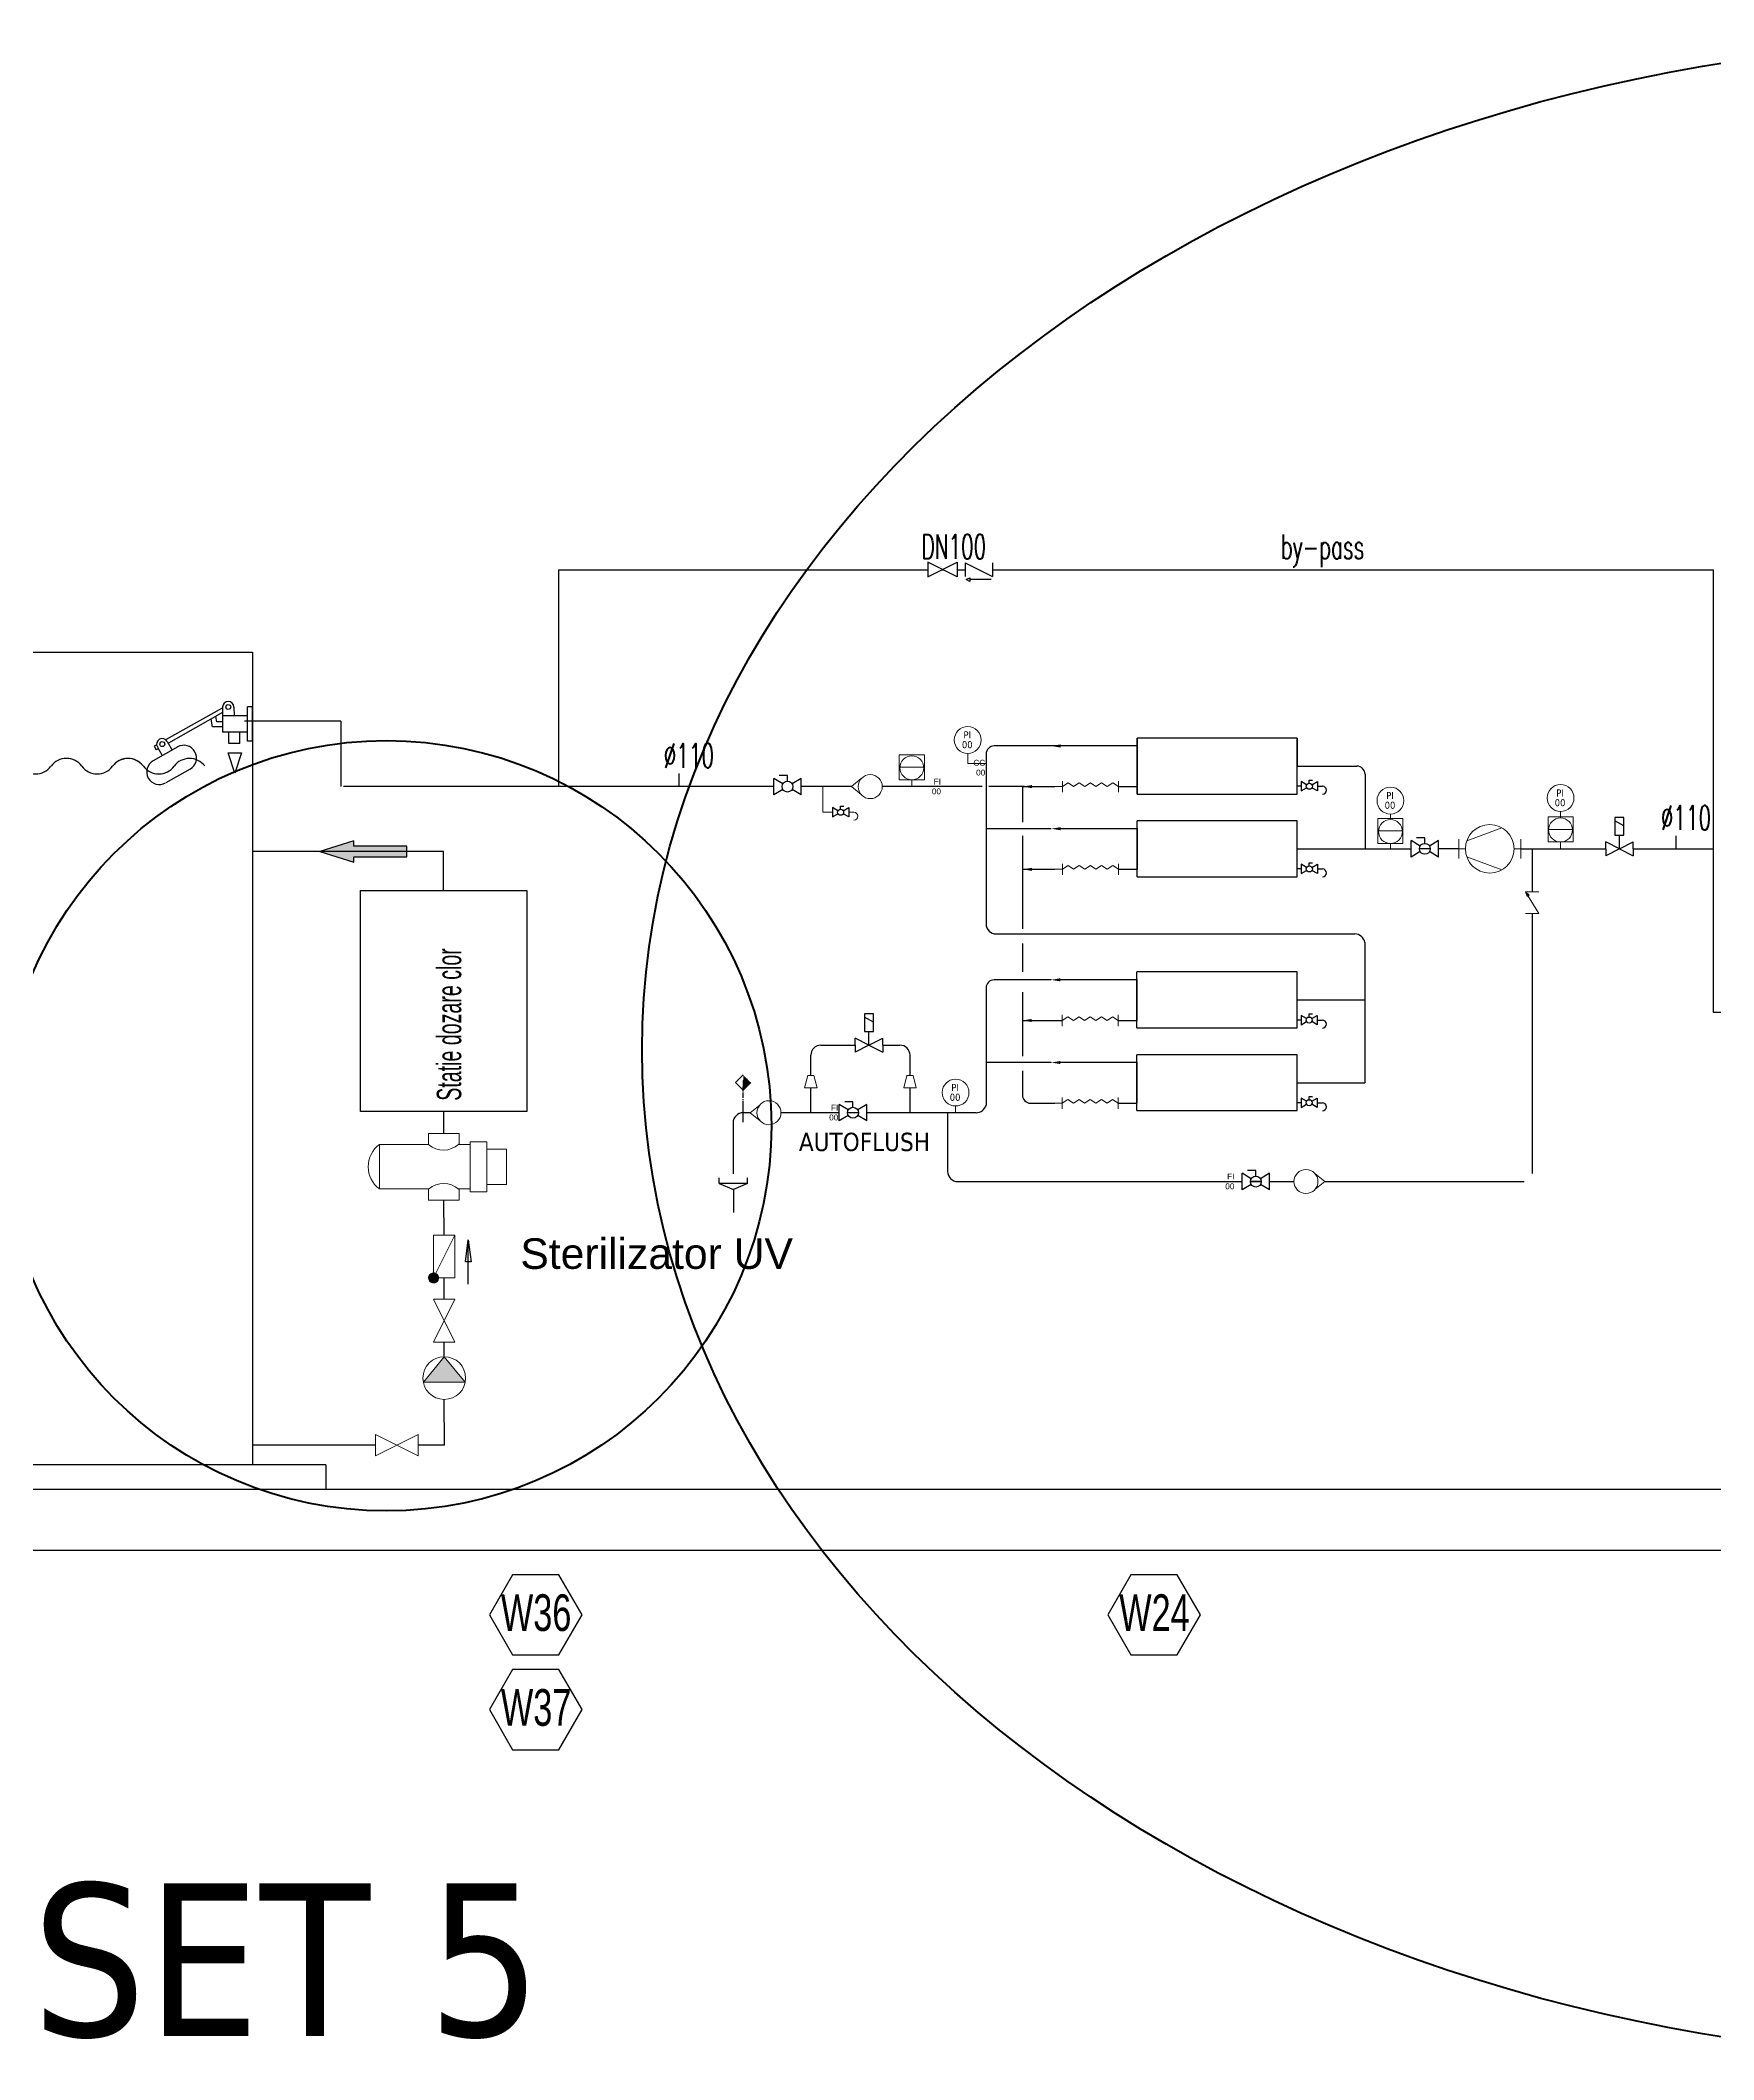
# Model space of a CAD drawing. Header units: inches. Extents: x -213476 to 33124, y -97366 to -68351.
# Drawn here: x -30832 to -25352, y -96321 to -89709 of the extents above; entities that cross this region are included whole.
import ezdxf
from ezdxf.enums import TextEntityAlignment as Align

# ---------------------------------------------------------------- set-up
doc = ezdxf.new("R2010")
doc.units = ezdxf.units.IN
doc.header["$MEASUREMENT"] = 0
doc.set_wipeout_variables(frame=1)
for name, color, linetype in [('1-CIHAZ', 8, 'Continuous'), ('duvar', 3, 'Continuous'), ('EQUIPMENT', 252, 'Continuous'), ('INSTRUMENT', 124, 'Continuous'), ('ok', 7, 'Continuous'), ('P', 250, 'Continuous'), ('PROCESS', 7, 'Continuous'), ('PUMP', 5, 'Continuous'), ('SOGUTMA-DAG.', 4, 'Continuous'), ('T-ISICİHAZ', 8, 'Continuous'), ('T-NOT', 7, 'Continuous'), ('t-soguk', 161, 'Continuous'), ('t-sprinkler-cap', 7, 'Continuous'), ('t-temiz çap', 7, 'Continuous'), ('T-TOPLAM-ISITMA', 6, 'Continuous'), ('t-vana', 7, 'Continuous'), ('Text', 7, 'Continuous'), ('VALVE', 30, 'Continuous'), ('VANA', 7, 'Continuous')]:
    doc.layers.add(name, color=color, linetype=linetype)
for name, color, linetype, lineweight in [('GI_armaturi_1', 7, 'Continuous', 25), ('MEP-ARM', 7, 'Continuous', 5), ('MEP-TEXT', 7, 'Continuous', 5)]:
    doc.layers.add(name, color=color, linetype=linetype, lineweight=lineweight)
doc.styles.add('ARIAL', font='wturkce.shx')
doc.styles.add('CP_ATTR', font='ROMANS.SHX')
doc.styles.add('not', font='WTURKCE.SHX', dxfattribs={"width": 0.6, "height": 10})
doc.styles.add('Roman', font='SIMPLEX')
doc.styles.get("Standard").update_dxf_attribs({"font": 'arial.ttf'})
doc.styles.add('STYLE-ARIAL', font='arial.ttf')
doc.styles.add('t-sihsemacap', font='txt.shx', dxfattribs={"width": 0.6, "height": 10})
doc.styles.add('TAHOMA', font='tahoma.ttf')
doc.linetypes.add('SOGUTMAGIDIS', pattern='A,1.5,-0.2,["/",Standard,S=0.1,R=0,X=-0.1,Y=-0.05],-0.1', length=1.8)

# ---------------------------------------------------------------- blocks, each defined once
blk = doc.blocks.new('şamandra-ali')
at = {"layer": 'VANA', "color": 7}
for p, q in [((-29.7, 15.5), (-84.2, -15.1)), ((-29.3, 11), (-82.1, -18.7)), ((-39.2, -2.8), (-40.4, 4.8)), ((-35, 2.1), (-35.9, 7.3)), ((-29.5, 2.1), (-35, 2.1)), ((-29.3, 16.4), (-29.4, 7)), ((-29.4, 8), (-29.4, -8)), ((-4.9, 8), (-29.4, 8)), ((-18.2, 16.4), (-18.1, 8)), ((0, 16.7), (-4.9, 16.7)), ((-4.9, -16.7), (-4.9, 16.7)), ((0, -16.7), (0, 16.7)), ((0, 9.9), (0, -9.9)), ((-83.2, -17), (-78.3, -25.4)), ((-29.5, -2.8), (-39.2, -2.8)), ((-4.9, -8), (-29.4, -8)), ((-23.1, -19.2), (-23.1, -8)), ((-12.4, -19.2), (-23.1, -19.2)), ((-12.4, -19.2), (-12.4, -8)), ((0, -16.7), (-4.9, -16.7)), ((-73, -22.4), (-96.8, -35.8)), ((-93.9, -20.6), (-95.9, -21.7)), ((-95.9, -21.7), (-93.9, -25.3)), ((-91.9, -24.2), (-93.9, -25.3)), ((-92.8, -22.5), (-88.2, -30.9)), ((-60.9, -43.9), (-84.7, -57.3))]:
    blk.add_line(p, q, dxfattribs=at)
blk.add_lwpolyline([(-17.3, -48), (-23.8, -28.2), (-10.7, -28.2), (-17.3, -48)], dxfattribs=at)
for centre in [(-23.7, 16.5), (-88, -19.6)]:
    blk.add_circle(centre, 2.41, dxfattribs=at)
for centre, radius, start, end in [((-23.7, 16.4), 5.53, 0, 180), ((-88, -19.7), 5.53, 29.3444, 209.3444), ((-90.8, -46.6), 12.4, 119.3444, 299.3444), ((-67, -33.2), 12.4, 299.3444, 119.3444)]:
    blk.add_arc(centre, radius, start, end, dxfattribs=at)
blk = doc.blocks.new('CPHS_030')
for p, q in [((0.5, 0), (-0.1, 0.49)), ((-0.1, -0.49), (-0.1, 0.49)), ((0.5, 0), (-0.1, -0.49))]:
    blk.add_line(p, q)
blk.add_circle((0, 0), 0.5)
blk.add_solid([(-0.1, -0.49), (0.5, 0), (-0.1, 0.49)])
at = {"linetype": 'ByBlock', "style": 'CP_ATTR', "flags": 9}
for tag, p in [('NAME', (-0.092, -0.018)), ('GROUP', (-0.092, -0.018)), ('NUMBER', (-0.092, -0.019)), ('PRODUCER', (-0.092, -0.018)), ('ARTICLE', (-0.092, -0.018)), ('CHARACTER', (-0.092, -0.018)), ('PN', (-0.092, -0.018)), ('TEMPERATURE', (-0.092, -0.018)), ('FLOW', (-0.092, -0.018)), ('VOLTAGE', (-0.092, -0.019)), ('WEIGHT', (-0.092, -0.018)), ('OTHER', (-0.092, -0.018)), ('PRODUCT-TYPE', (-0.092, -0.019)), ('ORDER-NO', (-0.092, -0.019)), ('POWER', (-0.092, -0.019)), ('DN', (-0.091, -0.019))]:
    blk.add_attdef(tag, text='', height=0.00005, dxfattribs=at).set_placement(p, align=Align.MIDDLE_LEFT)
blk = doc.blocks.new('cphs_014a')
blk.add_hatch(color=256).paths.add_polyline_path([(-0.606, 0.303), (-0.616, 0.274), (-0.618, 0.243), (-0.612, 0.213), (-0.599, 0.185), (-0.579, 0.161), (-0.553, 0.144), (-0.524, 0.134), (-0.493, 0.132), (-0.463, 0.138), (-0.435, 0.151), (-0.411, 0.171), (-0.394, 0.197), (-0.384, 0.226), (-0.382, 0.257), (-0.388, 0.287), (-0.401, 0.315), (-0.421, 0.339), (-0.447, 0.356), (-0.476, 0.366), (-0.507, 0.368), (-0.537, 0.362), (-0.565, 0.349), (-0.589, 0.329)])
for p, q in [((-0.5, 0.25), (0.5, -0.25)), ((-0.5, -0.25), (-0.5, 0.25)), ((-0.5, 0.25), (0.5, 0.25)), ((0.5, -0.25), (0.5, 0.25)), ((-0.5, -0.25), (0.5, -0.25))]:
    blk.add_line(p, q)
blk.add_lwpolyline([(-0.606, 0.303), (-0.616, 0.274), (-0.618, 0.243), (-0.612, 0.213), (-0.599, 0.185), (-0.579, 0.161), (-0.553, 0.144), (-0.524, 0.134), (-0.493, 0.132), (-0.463, 0.138), (-0.435, 0.151), (-0.411, 0.171), (-0.394, 0.197), (-0.384, 0.226), (-0.382, 0.257), (-0.388, 0.287), (-0.401, 0.315), (-0.421, 0.339), (-0.447, 0.356), (-0.476, 0.366), (-0.507, 0.368), (-0.537, 0.362), (-0.565, 0.349), (-0.589, 0.329)], close=True)
at = {"linetype": 'ByBlock', "style": 'CP_ATTR', "flags": 9}
for tag, p in [('NAME', (-0.092, -0.018)), ('GROUP', (-0.092, -0.018)), ('NUMBER', (-0.092, -0.019)), ('PRODUCER', (-0.092, -0.018)), ('ARTICLE', (-0.092, -0.018)), ('CHARACTER', (-0.092, -0.018)), ('PN', (-0.092, -0.018)), ('TEMPERATURE', (-0.092, -0.018)), ('FLOW', (-0.092, -0.018)), ('VOLTAGE', (-0.092, -0.019)), ('WEIGHT', (-0.092, -0.018)), ('OTHER', (-0.092, -0.018)), ('PRODUCT-TYPE', (-0.092, -0.019)), ('ORDER-NO', (-0.092, -0.019)), ('POWER', (-0.092, -0.019)), ('DN', (-0.091, -0.019))]:
    blk.add_attdef(tag, text='', height=0.00005, dxfattribs=at).set_placement(p, align=Align.MIDDLE_LEFT)
blk = doc.blocks.new('CPHS_001')
for p, q in [((-0.5, 0.25), (0.5, -0.25)), ((0.5, 0.25), (-0.5, -0.25)), ((-0.5, -0.25), (-0.5, 0.25)), ((0.5, -0.25), (0.5, 0.25))]:
    blk.add_line(p, q)
at = {"linetype": 'ByBlock', "style": 'CP_ATTR', "flags": 9}
for tag, p in [('NAME', (-0.092, -0.018)), ('GROUP', (-0.092, -0.018)), ('NUMBER', (-0.092, -0.019)), ('PRODUCER', (-0.092, -0.018)), ('ARTICLE', (-0.092, -0.018)), ('CHARACTER', (-0.092, -0.018)), ('PN', (-0.092, -0.018)), ('TEMPERATURE', (-0.092, -0.018)), ('FLOW', (-0.092, -0.018)), ('VOLTAGE', (-0.092, -0.019)), ('WEIGHT', (-0.092, -0.018)), ('OTHER', (-0.092, -0.018)), ('PRODUCT-TYPE', (-0.092, -0.019)), ('ORDER-NO', (-0.092, -0.019)), ('POWER', (-0.092, -0.019)), ('DN', (-0.091, -0.019))]:
    blk.add_attdef(tag, text='', height=0.00005, dxfattribs=at).set_placement(p, align=Align.MIDDLE_LEFT)
blk = doc.blocks.new('A$C1BB82157')
at = {"layer": 'MEP-ARM', "transparency": 33554684}
for points in [[(20.4, 56.4), (20.4, 82), (66.9, 82)], [(66.9, 82), (66.9, 56.4)], [(72.7, 19), (72.7, 34.5), (14.5, 34.5), (14.5, 19)], [(14.5, -20), (0, -20), (0, 20), (14.5, 20)], [(72.7, 20), (72.7, 19)], [(72.7, -20), (87.3, -20), (87.3, 20), (72.7, 20)], [(14.5, -20), (14.5, -84.5), (72.7, -84.5)], [(72.7, -84.5), (72.7, -20)]]:
    blk.add_lwpolyline(points, dxfattribs=at)
blk.add_lwpolyline([(76.4, 34.5), (76.4, 56.4), (10.9, 56.4), (10.9, 34.5)], close=True, dxfattribs=at)
for centre, radius, start, end in [((-8, -0.5), 29.8, 319.1166, 41.8346), ((95.3, -0.5), 29.8, 138.1654, 220.8834), ((43.6, -62.7), 36.4, 216.8699, 323.1301)]:
    blk.add_arc(centre, radius, start, end, dxfattribs=at)
blk = doc.blocks.new('A$C12F96355')
at = {"layer": 'ok', "ltscale": 100}
blk.add_hatch(color=256, dxfattribs=at).paths.add_polyline_path([(-16.44, 1), (-16.44, -1), (-6.42, -1), (-6.42, -2.01), (0, 0), (-6.42, 2.01), (-6.42, 1)])
blk.add_lwpolyline([(-6.42, -1), (-16.44, -1), (-16.44, 1), (-6.42, 1), (-6.42, 2.01), (0, 0), (-6.42, -2.01), (-6.42, -1), (-16.44, -1)], dxfattribs=at)
blk = doc.blocks.new('t-vana')
at = {"color": 7}
blk.add_wipeout([(6.02, 12.04), (0, 12.04), (6.02, 0), (0, 0), (6.02, 12.04), (0, 12.04)], dxfattribs=at).dxf.layer = 'T-ISICİHAZ'
at = {"layer": 't-vana'}
for p, q in [((6.02, 12.04), (0, 12.04)), ((0, 12.04), (6.02, 0)), ((0, 0), (6.02, 12.04)), ((6.02, 0), (0, 0))]:
    blk.add_line(p, q, dxfattribs=at)

msp = doc.modelspace()

# ---------------------------------------------------------------- hatches: boundary and pattern name
at = {"lineweight": -3}
for points in [[(-28529.8, -93122.1), (-28504.7, -93122.1), (-28529.8, -93097.1)], [(-28529.8, -93147.1), (-28529.8, -93122.1), (-28504.7, -93122.1)]]:
    msp.add_hatch(color=0, dxfattribs=at).paths.add_polyline_path(points)

# ---------------------------------------------------------------- linework, layer by layer
at = {"color": 1}
for p, q in [((-27240.2, -92019.7, 2.1), (-27707.9, -92019.7, 2.1)), ((-27521, -92019.7, 2.1), (-27707.9, -92019.7, 2.1)), ((-27398.9, -92019.7, 2.1), (-27490.5, -92019.7, 2.1)), ((-27734.5, -92046.3, 2.1), (-27734.5, -92331.2, 2.1)), ((-27734.5, -92046.3, 2.1), (-27734.5, -92602.1, 2.1)), ((-27521, -92290.6, 2.1), (-27734.5, -92290.6, 2.1)), ((-27398.9, -92290.6, 2.1), (-27490.5, -92290.6, 2.1)), ((-27240.2, -92290.6, 2.1), (-27419.6, -92290.6, 2.1)), ((-25945.9, -92356.5, 2.1), (-25945.9, -92497.1, 2.1)), ((-25945.9, -92568.8, 2.1), (-25945.9, -93419.4, 2.1)), ((-27701.2, -92635.3, 2.1), (-26582.7, -92635.3, 2.1)), ((-26582.7, -92635.3, 2.1), (-26526.7, -92635.3, 2.1)), ((-26494, -92663, 2.1), (-26494, -93122.3, 2.1)), ((-27734.5, -92812.1, 2.1), (-27734.5, -93196.3, 2.1)), ((-27521.4, -92785.5, 2.1), (-27708, -92785.5, 2.1)), ((-27240.7, -92785.5, 2.1), (-27490.9, -92785.5, 2.1)), ((-26715.8, -92851.4, 2.1), (-26581.5, -92851.4, 2.1)), ((-26715.8, -92851.4, 2.1), (-26582.7, -92851.4, 2.1)), ((-26582.7, -92851.4, 2.1), (-26494, -92851.4, 2.1)), ((-28308.4, -93098.5, 2.1), (-28308.4, -93032.7, 2.1)), ((-28275.2, -92999.5, 2.1), (-28162.9, -92999.5, 2.1)), ((-28072.9, -92999.5, 2.1), (-28016.7, -92999.5, 2.1)), ((-27983.4, -93098.5, 2.1), (-27983.4, -93032.7, 2.1)), ((-27521.4, -93056.3, 2.1), (-27734.7, -93056.3, 2.1)), ((-27240.7, -93056.3, 2.1), (-27490.9, -93056.3, 2.1)), ((-28308.4, -93220.6, 2.1), (-28308.4, -93139.2, 2.1)), ((-27983.4, -93220.6, 2.1), (-27983.4, -93139.2, 2.1)), ((-26715.8, -93122.3, 2.1), (-26582.7, -93122.3, 2.1)), ((-26582.7, -93122.3, 2.1), (-26494, -93122.3, 2.1)), ((-28507, -93220.6, 2.1), (-28529.8, -93220.6, 2.1)), ((-28215.1, -93220.6, 2.1), (-28406.1, -93220.6, 2.1)), ((-27834.4, -93220.6, 2.1), (-28125.4, -93220.6, 2.1)), ((-27766.5, -93220.6, 2.1), (-27902.2, -93220.6, 2.1)), ((-27860.6, -93220.6, 2.1), (-27860.4, -93412.8, 2.1)), ((-28563, -93253.9, 2.1), (-28563, -93420.4, 2.1)), ((-27827.2, -93446, 2.1), (-27591.2, -93446, 2.1)), ((-27722.3, -93446, 2.1), (-26895.9, -93446, 2.1)), ((-26869, -93446, 2.1), (-26833.1, -93446, 2.1)), ((-26806.2, -93446, 2.1), (-26726.1, -93446, 2.1)), ((-26625.3, -93446, 2.1), (-26573.3, -93446, 2.1)), ((-26573.3, -93446, 2.1), (-25972.5, -93446, 2.1))]:
    msp.add_line(p, q, dxfattribs=at)
at = {"color": 42}
for p, q in [((-27240.2, -92177.2, 2.1), (-27240.2, -91994.1, 2.1)), ((-27240.2, -91994.1, 2.1), (-27240.2, -92018.5, 2.1)), ((-27240.2, -91994.1, 2.1), (-27240.2, -92018.5, 2.1)), ((-26715.3, -91994.1, 2.1), (-27240.2, -91994.1, 2.1)), ((-27240.2, -92018.5, 2.1), (-27240.2, -92152.8, 2.1)), ((-26715.3, -92177.2, 2.1), (-26715.3, -91994.1, 2.1)), ((-26715.3, -91994.1, 2.1), (-26715.3, -92085.6, 2.1)), ((-27240.2, -92152.8, 2.1), (-27240.2, -92177.2, 2.1)), ((-27240.2, -92177.2, 2.1), (-26715.3, -92177.2, 2.1)), ((-27240.2, -92448, 2.1), (-27240.2, -92264.9, 2.1)), ((-26715.3, -92264.9, 2.1), (-27240.2, -92264.9, 2.1)), ((-27240.2, -92289.3, 2.1), (-27240.2, -92423.6, 2.1)), ((-26715.3, -92448, 2.1), (-26715.3, -92264.9, 2.1)), ((-27240.2, -92448, 2.1), (-26715.3, -92448, 2.1)), ((-27240.7, -92942.9, 2.1), (-27240.7, -92759.8, 2.1)), ((-26715.8, -92759.8, 2.1), (-27240.7, -92759.8, 2.1)), ((-26715.8, -92942.9, 2.1), (-26715.8, -92759.8, 2.1)), ((-27240.7, -92784.3, 2.1), (-27240.7, -92918.5, 2.1)), ((-27240.7, -92942.9, 2.1), (-26715.8, -92942.9, 2.1)), ((-27240.7, -93213.8, 2.1), (-27240.7, -93030.7, 2.1)), ((-26715.8, -93030.7, 2.1), (-27240.7, -93030.7, 2.1)), ((-26715.8, -93213.8, 2.1), (-26715.8, -93030.7, 2.1)), ((-27240.7, -93055.1, 2.1), (-27240.7, -93189.4, 2.1)), ((-27240.7, -93213.8, 2.1), (-26715.8, -93213.8, 2.1))]:
    msp.add_line(p, q, dxfattribs=at)
at = {"color": 7}
for p, q in [((-26702.4, -92151.5, 2.1), (-26715.3, -92151.5, 2.1)), ((-26649.4, -92151.5, 2.1), (-26632.7, -92151.5, 2.1)), ((-25983.3, -92356.5, 2.1), (-25899.7, -92356.5, 2.1)), ((-26702.4, -92422.3, 2.1), (-26715.3, -92422.3, 2.1)), ((-26649.4, -92422.3, 2.1), (-26632.7, -92422.3, 2.1)), ((-26702.9, -92917.3, 2.1), (-26715.8, -92917.3, 2.1)), ((-26649.8, -92917.3, 2.1), (-26633.2, -92917.3, 2.1)), ((-26702.9, -93188.1, 2.1), (-26715.8, -93188.1, 2.1)), ((-26649.8, -93188.1, 2.1), (-26633.2, -93188.1, 2.1))]:
    msp.add_line(p, q, dxfattribs=at)
at = {"color": 0, "lineweight": -3}
for p, q in [((-28554.8, -93122.1, 2.1), (-28529.8, -93097.1, 2.1)), ((-28529.8, -93147.1, 2.1), (-28554.8, -93122.1, 2.1)), ((-28529.8, -93147.1, 2.1), (-28504.7, -93122.1, 2.1))]:
    msp.add_line(p, q, dxfattribs=at)
at = {"color": 0, "lineweight": 20}
for p, q in [((-28328.8, -93139.2, 2.1), (-28318.6, -93098.5, 2.1)), ((-28308.4, -93098.5, 2.1), (-28318.6, -93098.5, 2.1)), ((-28308.4, -93098.5, 2.1), (-28298.2, -93098.5, 2.1)), ((-28288, -93139.2, 2.1), (-28298.2, -93098.5, 2.1)), ((-28003.8, -93139.2, 2.1), (-27993.6, -93098.5, 2.1)), ((-27983.4, -93098.5, 2.1), (-27993.6, -93098.5, 2.1)), ((-27983.4, -93098.5, 2.1), (-27973.3, -93098.5, 2.1)), ((-27963.1, -93139.2, 2.1), (-27973.3, -93098.5, 2.1)), ((-28308.4, -93139.2, 2.1), (-28328.8, -93139.2, 2.1)), ((-28308.4, -93139.2, 2.1), (-28288, -93139.2, 2.1)), ((-27983.4, -93139.2, 2.1), (-28003.8, -93139.2, 2.1)), ((-27983.4, -93139.2, 2.1), (-27963.1, -93139.2, 2.1))]:
    msp.add_line(p, q, dxfattribs=at)
at = {"color": 1}
for centre, radius, start, end in [((-27707.9, -92046.3, 2.1), 26.6, 90, 180), ((-27701.2, -92602.1, 2.1), 33.2, 180, 270), ((-26526.7, -92668.5, 2.1), 33.2, 9.58254, 90), ((-27708, -92812.1, 2.1), 26.6, 90, 180), ((-28275.2, -93032.7, 2.1), 33.2, 90, 180), ((-28016.7, -93032.7, 2.1), 33.2, 0, 90), ((-27766.6, -93187.4, 2.1), 33.2, 270, 344.44046), ((-27827.2, -93412.8, 2.1), 33.2, 180, 270)]:
    msp.add_arc(centre, radius, start, end, dxfattribs=at)
at = {"color": 7}
for centre in [(-26632.7, -92435.4, 2.1), (-26633.2, -92930.3, 2.1), (-26633.2, -93201.2, 2.1)]:
    msp.add_arc(centre, 13.1, 270, 90, dxfattribs=at)
at = {"color": 1, "extrusion": (-0.00025413, 0, 1)}
msp.add_arc((-28529.8, -93253.9, 9.4), 33.2, 90, 180, dxfattribs=at)
at = {"color": 1}
for points in [[(-27490.5, -92014.6, 2.1), (-27490.5, -92024.8, 2.1), (-27521, -92019.7, 2.1)], [(-27490.5, -92285.5, 2.1), (-27490.5, -92295.7, 2.1), (-27521, -92290.6, 2.1)], [(-27490.9, -92780.4, 2.1), (-27490.9, -92790.6, 2.1), (-27521.4, -92785.5, 2.1)], [(-27490.9, -93051.2, 2.1), (-27490.9, -93061.4, 2.1), (-27521.4, -93056.3, 2.1)]]:
    msp.add_solid(points, dxfattribs=at)
at = {"layer": 'duvar', "color": 3, "lineweight": -3}
for p, q in [((-213010.7, -94453.6), (-13803.3, -94453.6)), ((-213010.7, -94653.6), (-13803.3, -94653.6))]:
    msp.add_line(p, q, dxfattribs=at)
at = {"layer": 'EQUIPMENT'}
for p, q in [((-28608.1, -93452, 2.1), (-28608.1, -93433.4, 2.1)), ((-28608.1, -93452, 2.1), (-28561.8, -93472.1, 2.1)), ((-28515.4, -93452, 2.1), (-28608.1, -93452, 2.1)), ((-28515.4, -93452, 2.1), (-28561.8, -93472.1, 2.1)), ((-28561.8, -93472.1, 2.1), (-28561.8, -93547.2, 2.1)), ((-28515.4, -93452, 2.1), (-28515.4, -93433.4, 2.1))]:
    msp.add_line(p, q, dxfattribs=at)
at = {"layer": 'GI_armaturi_1', "linetype": 'Continuous'}
for points in [[(-29421, -93708.5), (-29439.8, -93708.5), (-29430.4, -93636.7), (-29421, -93708.5)], [(-29430.4, -93781.9), (-29430.4, -93636.7)]]:
    msp.add_lwpolyline(points, dxfattribs=at)
at = {"layer": 'INSTRUMENT', "lineweight": 9}
for p, q in [((-27936.5, -92089.3, 5), (-28018.7, -92089.3, 5)), ((-27794.6, -92053.3, 2.1), (-27794.6, -92077.5, 2.1)), ((-27794.6, -92077.5, 2.1), (-27734.5, -92077.5, 2.1)), ((-28143.1, -92126.6, 5.6), (-28175.3, -92152.8, 5.5)), ((-28143.1, -92179, 5.6), (-28175.3, -92152.8, 5.5)), ((-26369.1, -92298, 2.1), (-26451.3, -92298, 2.1)), ((-25812, -92293, 2.1), (-25894.2, -92293, 2.1)), ((-28474.8, -93194.4, 2.1), (-28507, -93220.6, 2.1)), ((-28474.8, -93246.9, 2.1), (-28507, -93220.6, 2.1)), ((-26657.5, -93419.8, 2.1), (-26625.3, -93446, 2.1)), ((-26657.5, -93472.2, 2.1), (-26625.3, -93446, 2.1))]:
    msp.add_line(p, q, dxfattribs=at)
for points, elevation in [([(-27936.5, -92048.2), (-27936.5, -92130.4), (-28018.7, -92130.4), (-28018.7, -92048.2), (-27936.5, -92048.2)], 5), ([(-27794.6, -92044), (-27794.6, -92065.4)], 2.1), ([(-27977.6, -92131.3), (-27977.6, -92152.8)], 5), ([(-25853.1, -92234.1), (-25853.1, -92255.5)], 2.1), ([(-26369.1, -92256.9), (-26369.1, -92339.1), (-26451.3, -92339.1), (-26451.3, -92256.9), (-26369.1, -92256.9)], 2.1), ([(-26410.2, -92242.6), (-26410.2, -92256.9)], 2.1), ([(-25812, -92251.9), (-25812, -92334.1), (-25894.2, -92334.1), (-25894.2, -92251.9), (-25812, -92251.9)], 2.1), ([(-26410.2, -92340), (-26410.2, -92356.5)], 2.1), ([(-25853.1, -92335), (-25853.1, -92356.5)], 2.1), ([(-27834.4, -93198.7), (-27834.4, -93220.6)], 2.1)]:
    msp.add_lwpolyline(points, dxfattribs=dict(at, elevation=elevation))
for centre, radius in [((-27794.6, -92000, 2.1), 44), ((-27977.6, -92091.1, 5), 39.3), ((-28113.8, -92152.8, 5.6), 39.3), ((-26410.2, -92198.5, 2.1), 44), ((-25853.1, -92190, 2.1), 44), ((-26410.2, -92299.8, 2.1), 39.3), ((-25853.1, -92294.8, 2.1), 39.3), ((-27834.4, -93154.6, 2.1), 44), ((-28445.5, -93220.6, 2.1), 39.3), ((-26686.8, -93446, 2.1), 39.3)]:
    msp.add_circle(centre, radius, dxfattribs=at)
at = {"layer": 'P', "color": 0, "lineweight": -3}
msp.add_line((-28529.8, -93251.3, 2.1), (-28529.8, -93190, 2.1), dxfattribs=at)
at = {"layer": 'P', "color": 0, "lineweight": -3, "elevation": 2.1}
for points in [[(-28529.8, -93132.8), (-28519.1, -93122.1), (-28529.8, -93114.9)], [(-28529.8, -93114.9), (-28529.8, -93129.2)], [(-28529.8, -93132.8), (-28529.8, -93136.4)], [(-28529.8, -93150.7), (-28529.8, -93136.4)], [(-28529.8, -93140), (-28529.8, -93147.1)], [(-28529.8, -93157.8), (-28529.8, -93154.3)], [(-28529.8, -93172.1), (-28529.8, -93157.8)], [(-28515.5, -93111.4), (-28519, -93111.4)], [(-28519, -93136.4), (-28515.5, -93132.8)], [(-28529.8, -93179.3), (-28529.8, -93175.7)], [(-28529.8, -93190), (-28529.8, -93182.9)]]:
    msp.add_lwpolyline(points, dxfattribs=at)
at = {"layer": 'PROCESS', "color": 142, "lineweight": 13}
for p, q in [((-28269.1, -92236.7, 1.2), (-28269.1, -92152.8, 1.2)), ((-27509.1, -92152.8, 2.1), (-27484.4, -92152.8, 2.1)), ((-27484.4, -92152.8, 2.1), (-27484.4, -92134.4, 2.1)), ((-27466, -92140.6, 2.1), (-27484.4, -92152.8, 2.1)), ((-27484.4, -92152.8, 2.1), (-27484.4, -92171.1, 2.1)), ((-27447.7, -92152.8, 2.1), (-27466, -92140.6, 2.1)), ((-27429.4, -92140.6, 2.1), (-27447.7, -92152.8, 2.1)), ((-27411.1, -92152.8, 2.1), (-27429.4, -92140.6, 2.1)), ((-27392.8, -92140.6, 2.1), (-27411.1, -92152.8, 2.1)), ((-27374.5, -92152.8, 2.1), (-27392.8, -92140.6, 2.1)), ((-27356.2, -92140.6, 2.1), (-27374.5, -92152.8, 2.1)), ((-27337.9, -92152.8, 2.1), (-27356.2, -92140.6, 2.1)), ((-27319.6, -92140.6, 2.1), (-27337.9, -92152.8, 2.1)), ((-27301.3, -92152.8, 2.1), (-27319.6, -92140.6, 2.1)), ((-27301.3, -92152.8, 2.1), (-27301.3, -92134.4, 2.1)), ((-27301.3, -92152.8, 2.1), (-27301.3, -92171.1, 2.1)), ((-28237.4, -92236.7, 1.2), (-28269.1, -92236.7, 1.2)), ((-28184.3, -92236.7, 1.2), (-28167.7, -92236.7, 1.2)), ((-26279.5, -92356.5, 2.3), (-26315.4, -92356.5, 2.6)), ((-27509.1, -92423.6, 2.1), (-27484.4, -92423.6, 2.1)), ((-27484.4, -92423.6, 2.1), (-27484.4, -92405.3, 2.1)), ((-27466, -92411.4, 2.1), (-27484.4, -92423.6, 2.1)), ((-27484.4, -92423.6, 2.1), (-27484.4, -92441.9, 2.1)), ((-27447.7, -92423.6, 2.1), (-27466, -92411.4, 2.1)), ((-27429.4, -92411.4, 2.1), (-27447.7, -92423.6, 2.1)), ((-27411.1, -92423.6, 2.1), (-27429.4, -92411.4, 2.1)), ((-27392.8, -92411.4, 2.1), (-27411.1, -92423.6, 2.1)), ((-27374.5, -92423.6, 2.1), (-27392.8, -92411.4, 2.1)), ((-27356.2, -92411.4, 2.1), (-27374.5, -92423.6, 2.1)), ((-27337.9, -92423.6, 2.1), (-27356.2, -92411.4, 2.1)), ((-27319.6, -92411.4, 2.1), (-27337.9, -92423.6, 2.1)), ((-27301.3, -92423.6, 2.1), (-27319.6, -92411.4, 2.1)), ((-27301.3, -92423.6, 2.1), (-27301.3, -92405.3, 2.1)), ((-27301.3, -92423.6, 2.1), (-27301.3, -92441.9, 2.1)), ((-27484.8, -92918.5, 2.1), (-27484.8, -92900.2, 2.1)), ((-27301.7, -92918.5, 2.1), (-27301.7, -92900.2, 2.1)), ((-27466.5, -92906.3, 2.1), (-27484.8, -92918.5, 2.1)), ((-27484.8, -92918.5, 2.1), (-27484.8, -92936.8, 2.1)), ((-27448.2, -92918.5, 2.1), (-27466.5, -92906.3, 2.1)), ((-27429.9, -92906.3, 2.1), (-27448.2, -92918.5, 2.1)), ((-27411.6, -92918.5, 2.1), (-27429.9, -92906.3, 2.1)), ((-27393.3, -92906.3, 2.1), (-27411.6, -92918.5, 2.1)), ((-27375, -92918.5, 2.1), (-27393.3, -92906.3, 2.1)), ((-27356.6, -92906.3, 2.1), (-27375, -92918.5, 2.1)), ((-27338.3, -92918.5, 2.1), (-27356.6, -92906.3, 2.1)), ((-27320, -92906.3, 2.1), (-27338.3, -92918.5, 2.1)), ((-27301.7, -92918.5, 2.1), (-27320, -92906.3, 2.1)), ((-27301.7, -92918.5, 2.1), (-27301.7, -92936.8, 2.1)), ((-28152.3, -93220.6, 2.3), (-28188.2, -93220.6, 2.6)), ((-27509.6, -93189.4, 2.1), (-27484.8, -93189.4, 2.1)), ((-27484.8, -93189.4, 2.1), (-27484.8, -93171.1, 2.1)), ((-27466.5, -93177.2, 2.1), (-27484.8, -93189.4, 2.1)), ((-27484.8, -93189.4, 2.1), (-27484.8, -93207.7, 2.1)), ((-27448.2, -93189.4, 2.1), (-27466.5, -93177.2, 2.1)), ((-27429.9, -93177.2, 2.1), (-27448.2, -93189.4, 2.1)), ((-27411.6, -93189.4, 2.1), (-27429.9, -93177.2, 2.1)), ((-27393.3, -93177.2, 2.1), (-27411.6, -93189.4, 2.1)), ((-27375, -93189.4, 2.1), (-27393.3, -93177.2, 2.1)), ((-27356.6, -93177.2, 2.1), (-27375, -93189.4, 2.1)), ((-27338.3, -93189.4, 2.1), (-27356.6, -93177.2, 2.1)), ((-27320, -93177.2, 2.1), (-27338.3, -93189.4, 2.1)), ((-27301.7, -93189.4, 2.1), (-27320, -93177.2, 2.1)), ((-27301.7, -93189.4, 2.1), (-27301.7, -93171.1, 2.1)), ((-27301.7, -93189.4, 2.1), (-27301.7, -93207.7, 2.1)), ((-26833.1, -93446, 2.3), (-26869, -93446, 2.6))]:
    msp.add_line(p, q, dxfattribs=at)
at = {"layer": 'PROCESS', "color": 30}
for p, q in [((-25645.6, -92281.1, -2), (-25674.9, -92264.5, -2)), ((-25660.3, -92356.5, -2), (-25705.2, -92334, -2)), ((-25705.2, -92356.5, -2), (-25705.2, -92334, -2)), ((-25660.3, -92356.5, -2), (-25705.2, -92379, -2)), ((-25705.2, -92356.5, -2), (-25705.2, -92379, -2)), ((-25660.3, -92356.5, -2), (-25660.3, -92312.1, -2)), ((-25660.3, -92356.5, -2), (-25615.3, -92334, -2)), ((-25660.2, -92356.5, -2), (-25660.3, -92356.5, -2)), ((-25660.3, -92356.5, -2), (-25615.3, -92379, -2)), ((-25615.3, -92356.5, -2), (-25615.3, -92334, -2)), ((-25615.3, -92356.5, -2), (-25615.3, -92379, -2)), ((-28103.3, -92924.1, 2.1), (-28132.6, -92907.5, 2.1)), ((-28117.9, -92999.5, 2.1), (-28117.9, -92955.1, 2.1)), ((-28117.9, -92999.5, 2.1), (-28162.9, -92977, 2.1)), ((-28162.9, -92999.5, 2.1), (-28162.9, -92977, 2.1)), ((-28117.9, -92999.5, 2.1), (-28162.9, -93022, 2.1)), ((-28162.9, -92999.5, 2.1), (-28162.9, -93022, 2.1)), ((-28117.9, -92999.5, 2.1), (-28072.9, -92977, 2.1)), ((-28117.9, -92999.5, 2.1), (-28117.9, -92999.5, 2.1)), ((-28117.9, -92999.5, 2.1), (-28072.9, -93022, 2.1)), ((-28072.9, -92999.5, 2.1), (-28072.9, -92977, 2.1)), ((-28072.9, -92999.5, 2.1), (-28072.9, -93022, 2.1))]:
    msp.add_line(p, q, dxfattribs=at)
at = {"layer": 'PROCESS', "color": 11, "linetype": 'ByBlock'}
for p, q in [((-26279.5, -92356.5, 0.9), (-26315.4, -92356.5, 3.3)), ((-28152.3, -93220.6, 0.9), (-28188.2, -93220.6, 3.3)), ((-26833.1, -93446, 0.9), (-26869, -93446, 3.3))]:
    msp.add_line(p, q, dxfattribs=at)
at = {"layer": 'PROCESS'}
msp.add_line((-25660.2, -92356.5, -2), (-25660.3, -92356.5, -2), dxfattribs=at)
at = {"layer": 'PROCESS', "color": 30}
for points, elevation in [([(-25645.6, -92312.1), (-25645.6, -92253.5), (-25674.9, -92253.5), (-25674.9, -92312.1)], -2), ([(-28103.3, -92955.1), (-28103.3, -92896.5), (-28132.6, -92896.5), (-28132.6, -92955.1)], 2.1)]:
    msp.add_lwpolyline(points, close=True, dxfattribs=dict(at, elevation=elevation))
at = {"layer": 'PROCESS', "color": 142, "lineweight": 13}
msp.add_arc((-28167.7, -92249.7, 1.2), 13.1, 270, 90, dxfattribs=at)
at = {"layer": 'PUMP', "lineweight": 9}
for p, q in [((-26045.1, -92287.5, 2.1), (-26160, -92329.9, 2.1)), ((-26186.5, -92325, 2.1), (-26186.5, -92388, 2.1)), ((-26164.5, -92356.5, 2.1), (-26186.1, -92356.5, 2.1)), ((-26005.3, -92356.5, 2.1), (-25983.3, -92356.5, 2.1)), ((-25983.3, -92325, 2.1), (-25983.3, -92388, 2.1)), ((-26045.1, -92425.4, 2.1), (-26160, -92383, 2.1))]:
    msp.add_line(p, q, dxfattribs=at)
msp.add_circle((-26084.9, -92356.5, 2.1), 79.6, dxfattribs=at)
at = {"layer": 'SOGUTMA-DAG.', "color": 3, "linetype": 'SOGUTMAGIDIS'}
for p, q in [((-25615.3, -92356.5, -2), (-25353.8, -92356.5, 11.8)), ((-25353.8, -92356.5, 11.8), (-25353.8, -92891.2, 11.8)), ((-25353.8, -92891.2), (-23102.4, -92891.2))]:
    msp.add_line(p, q, dxfattribs=at)
at = {"layer": 'T-ISICİHAZ', "color": 240}
for p, q in [((-33406, -91712.4), (-30136.5, -91712.4)), ((-30136.5, -91712.4), (-30136.5, -94373.6))]:
    msp.add_line(p, q, dxfattribs=at)
at = {"layer": 'T-ISICİHAZ', "color": 7}
msp.add_line((-29896.5, -94373.6), (-29896.5, -94453.6), dxfattribs=at)
at = {"layer": 'T-ISICİHAZ', "color": 4}
for points in [[(-29285.2, -94996.3), (-29133.5, -94996.3), (-29057.7, -94864.9), (-29133.5, -94733.6), (-29285.2, -94733.6), (-29361, -94864.9)], [(-27260.1, -94996.3), (-27108.5, -94996.3), (-27032.6, -94864.9), (-27108.5, -94733.6), (-27260.1, -94733.6), (-27336, -94864.9)], [(-29285.2, -95306.8), (-29133.5, -95306.8), (-29057.7, -95175.4), (-29133.5, -95044.1), (-29285.2, -95044.1), (-29361, -95175.4)]]:
    msp.add_lwpolyline(points, close=True, dxfattribs=at)
at = {"layer": 'T-ISICİHAZ', "color": 7}
for centre, start, end in [((-30847.2, -92048), 216.8699, 323.1301), ((-30746.3, -92123.6), 36.8699, 143.1301), ((-30645.5, -92048), 216.8699, 323.1301), ((-30544.7, -92123.6), 36.8699, 143.1301), ((-30544.7, -92123.6), 38.17569, 143.1301), ((-30443.9, -92048), 216.8699, 323.1301), ((-30343, -92123.6), 38.17569, 143.1301)]:
    msp.add_arc(centre, 63, start, end, dxfattribs=at)
at = {"layer": 't-soguk'}
for p, q in [((-29847.6, -91938.1), (-30163.5, -91938.1)), ((-29847.6, -91938.1), (-29847.4, -92152.8)), ((-26715.3, -92085.6, 2.1), (-26582.7, -92085.6, 2.1)), ((-26582.7, -92085.6, 2.1), (-26520.1, -92085.6, 2.1)), ((-28429.7, -92152.8, 8.6), (-29838.5, -92152.8, -11.6)), ((-28175.3, -92152.8, 6.3), (-28340, -92152.8, 8.6)), ((-27746.9, -92152.8, 4.4), (-28074.5, -92152.8, 5.6)), ((-27609, -92152.8, 2.1), (-27725.3, -92152.8, 3)), ((-27614.9, -92152.8, 2.1), (-27614.9, -92264.4, 2.1)), ((-27614.7, -92152.8, 2.1), (-27614.9, -92269.4, 2.1)), ((-27614.9, -92152.8, 2.1), (-27509.1, -92152.8, 2.1)), ((-27301.3, -92152.8, 2.1), (-27240.2, -92152.8, 2.1)), ((-26493.5, -92112.2, 2.1), (-26493.5, -92356.5, 2.1)), ((-29511.1, -92365), (-30136.5, -92365)), ((-29511.1, -92493.1), (-29511.1, -92365)), ((-27614.9, -92314.2, 2.1), (-27614.9, -92618.4, 2.1)), ((-27614.9, -92317.9, 2.1), (-27614.9, -92535.3, 2.1)), ((-26715.3, -92356.5, 2.1), (-26582.7, -92356.5, 2.1)), ((-26582.7, -92356.5, 2.1), (-26446.8, -92356.5, 2.1)), ((-26446.8, -92356.5, 2.1), (-26342.3, -92356.5, 2.1)), ((-26186.1, -92356.5, 2.1), (-26252.6, -92356.5, 2.1)), ((-25983.3, -92356.5, 2.1), (-25705.2, -92356.5, -2)), ((-27614.9, -92423.6, 2.1), (-27509.1, -92423.6, 2.1)), ((-27301.3, -92423.6, 2.1), (-27240.2, -92423.6, 2.1)), ((-27615.3, -92666, 2.1), (-27615.3, -92759, 2.1)), ((-27615.3, -92825.6, 2.1), (-27615.3, -92918.5, 2.1)), ((-27615.2, -92918.6, 2.1), (-27615.3, -93035.1, 2.1)), ((-27615.2, -92918.6, 2.1), (-27509.6, -92918.5, 2.1)), ((-27509.6, -92918.5, 2.1), (-27484.8, -92918.5, 2.1)), ((-27301.7, -92918.5, 2.1), (-27240.7, -92918.5, 2.1)), ((-27615.3, -93083.7, 2.1), (-27615.3, -93162.8, 2.1)), ((-29510.1, -93288.6), (-29510.2, -93216.6)), ((-27588.7, -93189.4, 2.1), (-27509.6, -93189.4, 2.1)), ((-27301.7, -93189.4, 2.1), (-27240.7, -93189.4, 2.1)), ((-29509.6, -93621.6), (-29509.8, -93506.8)), ((-29509.3, -93831.6), (-29509.4, -93761.6)), ((-29509, -94019.5), (-29509.1, -93971.6)), ((-29508.6, -94309.5), (-29508.8, -94159.5))]:
    msp.add_line(p, q, dxfattribs=at)
for points in [[(-29134.1, -92152.8), (-29134.1, -91442.5), (-27803.3, -91442.5)], [(-27712.9, -91442.5), (-25353.8, -91442.5), (-25353.8, -92356.5)], [(-29734.5, -94309.5), (-30136.5, -94309.5)], [(-29508.6, -94309.5), (-29594.5, -94309.5)]]:
    msp.add_lwpolyline(points, dxfattribs=at)
for centre, radius, start, end in [((-26520.1, -92112.2, 2.1), 26.6, 0, 90), ((-26632.7, -92164.5, 2.1), 13.1, 270, 90), ((-27588.7, -93162.8, 2.1), 26.6, 180, 270)]:
    msp.add_arc(centre, radius, start, end, dxfattribs=at)
for points in [[(-27584.3, -92147.7, 2.1), (-27584.3, -92157.8, 2.1), (-27614.9, -92152.8, 2.1)], [(-27584.3, -92418.5, 2.1), (-27584.3, -92428.7, 2.1), (-27614.9, -92423.6, 2.1)], [(-27584.8, -92913.4, 2.1), (-27584.8, -92923.6, 2.1), (-27615.3, -92918.5, 2.1)]]:
    msp.add_solid(points, dxfattribs=at)
at = {"layer": 't-sprinkler-cap', "color": 1, "lineweight": 30}
msp.add_lwpolyline([(-29783.5, -92493.1), (-29238.8, -92493.1), (-29238.8, -93216.6), (-29783.5, -93216.6)], close=True, dxfattribs=at)
at = {"layer": 't-temiz çap', "color": 7, "linetype": 'Continuous'}
for p, q in [((-28740.5, -92110.2, 4.1), (-28740.5, -92152.8, 4.1)), ((-25475.2, -92313.9, 6.5), (-25475.2, -92356.5, 6.5))]:
    msp.add_line(p, q, dxfattribs=at)
at = {"layer": 'T-TOPLAM-ISITMA', "color": 132, "lineweight": 53}
msp.add_circle((-29698.8, -93263.3), 1261.1, dxfattribs=at)
at = {"layer": 't-vana'}
for p, q in [((-27712.9, -91419.9), (-27712.9, -91465.1)), ((-27788, -91468.6), (-27788, -91480.9)), ((-27717.9, -91474.8), (-27788, -91474.8)), ((-29896.5, -94373.6), (-33646, -94373.6))]:
    msp.add_line(p, q, dxfattribs=at)
at = {"layer": 'VALVE'}
for p, q in [((-28400.2, -92143.5, 8.6), (-28429.7, -92125.9, 8.6)), ((-28429.7, -92179.7, 8.6), (-28429.7, -92125.9, 8.6)), ((-28400.2, -92162, 8.6), (-28429.7, -92179.7, 8.6)), ((-28384.8, -92116.9, 8.6), (-28412.1, -92116.9, 8.6)), ((-28384.8, -92134.8, 8.6), (-28384.8, -92116.9, 8.6)), ((-28340, -92125.9, 8.6), (-28369.4, -92143.5, 8.6)), ((-28340, -92179.7, 8.6), (-28369.4, -92162, 8.6)), ((-28340, -92179.7, 8.6), (-28340, -92125.9, 8.6)), ((-26675.9, -92141.5, 2.1), (-26675.9, -92131.4, 2.1)), ((-26675.9, -92131.4, 2.1), (-26665, -92131.4, 2.1)), ((-28210.9, -92226.7, 1.2), (-28210.9, -92216.6, 1.2)), ((-28210.9, -92216.6, 1.2), (-28199.9, -92216.6, 1.2)), ((-26312.9, -92347.3, 2.1), (-26342.3, -92329.6, 2.1)), ((-26342.3, -92383.4, 2.1), (-26342.3, -92329.6, 2.1)), ((-26312.9, -92365.7, 2.1), (-26342.3, -92383.4, 2.1)), ((-26297.5, -92320.6, 2.1), (-26324.8, -92320.6, 2.1)), ((-26297.5, -92338.5, 2.1), (-26297.5, -92320.6, 2.1)), ((-26252.6, -92329.6, 2.1), (-26282.1, -92347.3, 2.1)), ((-26252.6, -92383.4, 2.1), (-26282.1, -92365.7, 2.1)), ((-26252.6, -92383.4, 2.1), (-26252.6, -92329.6, 2.1)), ((-26675.9, -92412.4, 2.1), (-26675.9, -92402.2, 2.1)), ((-26675.9, -92402.2, 2.1), (-26665, -92402.2, 2.1)), ((-26676.4, -92907.3, 2.1), (-26676.4, -92897.1, 2.1)), ((-26676.4, -92897.1, 2.1), (-26665.4, -92897.1, 2.1)), ((-28185.6, -93211.4, 2.1), (-28215.1, -93193.7, 2.1)), ((-28215.1, -93247.6, 2.1), (-28215.1, -93193.7, 2.1)), ((-28185.6, -93229.9, 2.1), (-28215.1, -93247.6, 2.1)), ((-28170.3, -93184.8, 2.1), (-28197.5, -93184.8, 2.1)), ((-28170.3, -93202.7, 2.1), (-28170.3, -93184.8, 2.1)), ((-28125.4, -93193.7, 2.1), (-28154.9, -93211.4, 2.1)), ((-28125.4, -93247.6, 2.1), (-28154.9, -93229.9, 2.1)), ((-28125.4, -93247.6, 2.1), (-28125.4, -93193.7, 2.1)), ((-26676.4, -93178.1, 2.1), (-26676.4, -93168, 2.1)), ((-26676.4, -93168, 2.1), (-26665.4, -93168, 2.1)), ((-26866.4, -93436.8, 2.1), (-26895.9, -93419.1, 2.1)), ((-26895.9, -93472.9, 2.1), (-26895.9, -93419.1, 2.1)), ((-26851.1, -93410.1, 2.1), (-26878.3, -93410.1, 2.1)), ((-26851.1, -93428.1, 2.1), (-26851.1, -93410.1, 2.1)), ((-26806.2, -93419.1, 2.1), (-26835.7, -93436.8, 2.1)), ((-26806.2, -93472.9, 2.1), (-26806.2, -93419.1, 2.1)), ((-26866.4, -93455.2, 2.1), (-26895.9, -93472.9, 2.1)), ((-26806.2, -93472.9, 2.1), (-26835.7, -93455.2, 2.1))]:
    msp.add_line(p, q, dxfattribs=at)
at = {"layer": 'VALVE', "lineweight": 13}
for p, q in [((-25967.4, -92497.1, 2.1), (-25924.3, -92497.1, 2.1)), ((-25962.8, -92512.3, 2.1), (-25967.4, -92497.1, 2.1)), ((-25967.4, -92497.1, 2.1), (-25924.3, -92568.8, 2.1)), ((-25967.4, -92497.1, 2.1), (-25956.2, -92508.4, 2.1)), ((-25967.4, -92568.8, 2.1), (-25924.3, -92568.8, 2.1)), ((-25956.2, -92508.4, 2.1), (-25962.8, -92512.3, 2.1))]:
    msp.add_line(p, q, dxfattribs=at)
at = {"layer": 'VALVE'}
for points, elevation in [([(-26684.6, -92146.5), (-26702.4, -92136.2), (-26702.4, -92166.8), (-26684.6, -92156.5)], 2.1), ([(-26667.3, -92146.5), (-26649.4, -92136.2), (-26649.4, -92166.8), (-26667.3, -92156.5)], 2.1), ([(-28219.5, -92231.7), (-28237.4, -92221.4), (-28237.4, -92252), (-28219.5, -92241.7)], 1.2), ([(-28202.2, -92231.7), (-28184.3, -92221.4), (-28184.3, -92252), (-28202.2, -92241.7)], 1.2), ([(-26684.6, -92417.4), (-26702.4, -92407), (-26702.4, -92437.7), (-26684.6, -92427.3)], 2.1), ([(-26667.3, -92417.4), (-26649.4, -92407), (-26649.4, -92437.7), (-26667.3, -92427.3)], 2.1), ([(-26685, -92912.3), (-26702.9, -92901.9), (-26702.9, -92932.6), (-26685, -92922.2)], 2.1), ([(-26667.7, -92912.3), (-26649.8, -92901.9), (-26649.8, -92932.6), (-26667.7, -92922.2)], 2.1), ([(-26685, -93183.1), (-26702.9, -93172.8), (-26702.9, -93203.4), (-26685, -93193.1)], 2.1), ([(-26667.7, -93183.1), (-26649.8, -93172.8), (-26649.8, -93203.4), (-26667.7, -93193.1)], 2.1)]:
    msp.add_lwpolyline(points, dxfattribs=dict(at, elevation=elevation))
for centre, radius in [((-28384.8, -92152.8, 8.6), 17.9), ((-26675.9, -92151.5, 2.1), 9.98), ((-28210.9, -92236.7, 1.2), 9.98), ((-26297.5, -92356.5, 2.1), 17.9), ((-26675.9, -92422.3, 2.1), 9.98), ((-26676.4, -92917.3, 2.1), 9.98), ((-28170.3, -93220.6, 2.1), 17.9), ((-26676.4, -93188.1, 2.1), 9.98), ((-26851.1, -93446, 2.1), 17.9)]:
    msp.add_circle(centre, radius, dxfattribs=at)

# ---------------------------------------------------------------- block references
at = {"layer": '1-CIHAZ', "color": 6, "xscale": 3.361690040813604, "yscale": 3.361690040813604, "zscale": 3.361689249674479}
msp.add_blockref('şamandra-ali', (-30136.5, -91947.5, 46483712637.8), dxfattribs=at)
at = {"layer": 'MEP-ARM'}
for name, p, xscale, yscale, zscale, rotation in [('A$C1BB82157', (-29510.1, -93288.6), 2.49999999750835, 2.49999999750835, 2.49999999750835, 270), ('cphs_014a', (-29508.8, -93691.6), 139.9999999998982, 139.9999999998982, 139.9999999998982, 90), ('CPHS_030', (-29508.8, -94089.5), -139.9999999998982, 139.9999999998982, 139.9999999998982, 269.9999999767317)]:
    msp.add_blockref(name, p, dxfattribs=dict(at, xscale=xscale, yscale=yscale, zscale=zscale, rotation=rotation))
at = {"layer": 'MEP-ARM', "lineweight": 20, "xscale": 140, "yscale": 140, "zscale": 0.7}
for p, rotation in [((-29508.8, -93901.6), 270), ((-29664.5, -94309.5), 180)]:
    msp.add_blockref('CPHS_001', p, dxfattribs=dict(at, rotation=rotation))
at = {"layer": 'ok', "color": 0, "ltscale": 100, "xscale": -17.28000000026077, "yscale": 17.27999999979511, "zscale": 17.28}
msp.add_blockref('A$C12F96355', (-29915.9, -92365), dxfattribs=at)

# ---------------------------------------------------------------- texts
at = {"lineweight": -3, "char_height": 19.3, "width": 469.406, "attachment_point": 3, "style": 'Roman'}
for s, insert in [('\\pi119.775;{\\fArial|b0|i0|c162|p34;\\C0; CC\\P\\pi124.65;00}', (-27737.2, -92064.9, 5)), ('\\pi120.6;{\\fArial|b0|i0|c162|p34;\\C0; FI\\P\\pi124.65;00}', (-27882.1, -92126.6, 5.6)), ('{\\fArial|b0|i0|c162|p34;\\C0; FI\\P00}', (-28218.5, -93194.4, 2.1)), ('{\\fArial|b0|i0|c162|p34;\\C0; FI\\P00}', (-26921.1, -93419.8, 2.1))]:
    msp.add_mtext(s, dxfattribs=dict(at, insert=insert))
at = {"layer": 'INSTRUMENT', "lineweight": 9, "style": 'TAHOMA'}
for s, p in [('PI', (-27796.1, -91983.4, 2.1)), ('00', (-27796.1, -92015.3, 2.1)), ('PI', (-26411.7, -92182, 2.1)), ('PI', (-25854.7, -92173.5, 2.1)), ('00', (-26411.7, -92213.8, 2.1)), ('00', (-25854.7, -92205.3, 2.1)), ('00', (-27835.9, -93169.9, 2.1)), ('PI', (-27835.9, -93138.1, 2.1))]:
    msp.add_text(s, height=23.31, dxfattribs=at).set_placement(p, align=Align.MIDDLE_CENTER)
at = {"layer": 'MEP-TEXT', "insert": (-28813.3, -93682.7), "char_height": 100, "attachment_point": 5, "line_spacing_factor": 0.9, "style": 'STYLE-ARIAL'}
msp.add_mtext('\\A1;{\\fArial|b0|i0|c0|p34;Sterilizator UV }', dxfattribs=at)
at = {"layer": 'T-ISICİHAZ', "color": 7, "style": 'ARIAL', "width": 0.7}
for s, p in [('W36', (-29208, -94917.7)), ('W24', (-27183, -94917.7)), ('W37', (-29208, -95228.2))]:
    msp.add_text(s, height=120, dxfattribs=at).set_placement(p, align=Align.CENTER)
at = {"layer": 'T-NOT', "color": 7, "style": 'not', "width": 0.6}
msp.add_text('Statie dozare clor', height=80, rotation=90, dxfattribs=at).set_placement((-29453.3, -93181.4))
at = {"layer": 't-temiz çap', "color": 7, "linetype": 'Continuous', "style": 't-sihsemacap', "width": 0.6}
for s, p in [('by-pass', (-26769.8, -91407)), ('%%C110', (-28790, -92091.2, 4.1)), ('%%C110', (-25524.7, -92294.8, 6.5))]:
    msp.add_text(s, height=80, dxfattribs=at).set_placement(p)
at = {"layer": 'T-TOPLAM-ISITMA', "color": 132, "insert": (-30859.4, -95744.2), "char_height": 500, "attachment_point": 1, "style": 'TAHOMA'}
msp.add_mtext_dynamic_manual_height_columns('{\\C30;\\c2254834;SET 5}', width=1988.437, gutter_width=50, heights=[0], dxfattribs=at)
at = {"layer": 'Text', "lineweight": 9, "style": 'TAHOMA'}
msp.add_text('AUTOFLUSH', height=60, dxfattribs=at).set_placement((-28132.8, -93316.2, 2.4), align=Align.MIDDLE_CENTER)

# ---------------------------------------------------------------- next in the draw order: block references
at = {"layer": 't-vana', "xscale": 8, "yscale": 8, "zscale": 8, "rotation": 90.00000000000001}
msp.add_blockref('t-vana', (-27828.7, -91466.1), dxfattribs=at)

# ---------------------------------------------------------------- next in the draw order: linework, layer by layer
at = {"layer": 'T-TOPLAM-ISITMA', "color": 30, "lineweight": 40, "true_color": 0xf26722}
msp.add_ellipse((-24374.8, -93015.2), major_axis=(-4486.1, 0), ratio=0.736969, dxfattribs=at)
at = {"layer": 't-vana'}
for p, q in [((-27803.3, -91419.9), (-27712.9, -91465.1)), ((-27803.3, -91419.9), (-27803.3, -91465.1)), ((-27800.2, -91474.8), (-27788, -91468.6)), ((-27788, -91480.9), (-27800.2, -91474.8))]:
    msp.add_line(p, q, dxfattribs=at)

# ---------------------------------------------------------------- next in the draw order: texts
at = {"layer": 't-temiz çap', "color": 7, "linetype": 'Continuous', "style": 't-sihsemacap', "width": 0.6}
msp.add_text('DN100', height=80, dxfattribs=at).set_placement((-27946.1, -91407))

doc.saveas('drawing.dxf')
